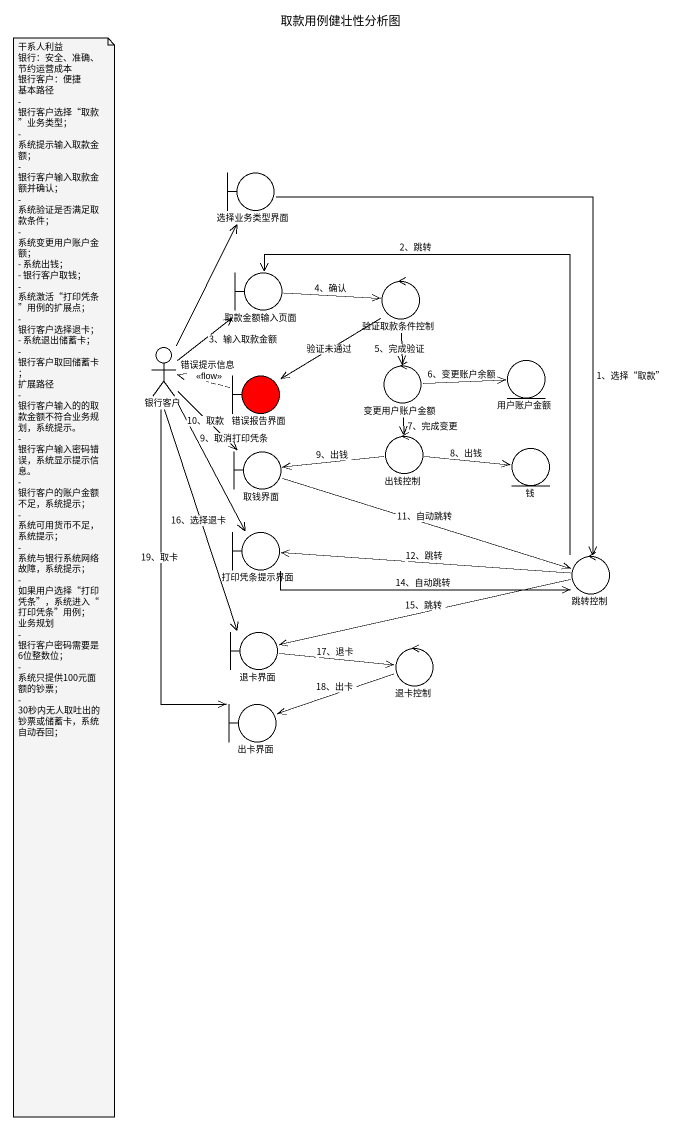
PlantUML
@startuml
title 取款用例健壮性分析图
boundary 选择业务类型界面
boundary 取款金额输入页面
control 验证取款条件控制
actor 银行客户
entity 用户账户金额
boundary 错误报告界面 #FF0000
control 变更用户账户金额
control 出钱控制
boundary 取钱界面
entity 钱
boundary 打印凭条提示界面
control 跳转控制
boundary 退卡界面
control 退卡控制
boundary 出卡界面
选择业务类型界面 --> 跳转控制 : 1、选择“取款”
取款金额输入页面 -right-> 验证取款条件控制 : 4、确认
验证取款条件控制 --> 错误报告界面 : 验证未通过
验证取款条件控制 --> 变更用户账户金额 : 5、完成验证
银行客户 -up-> 选择业务类型界面
银行客户 -up-> 取款金额输入页面 : 3、输入取款金额
银行客户 --> 取钱界面 : 10、取款
银行客户 --> 打印凭条提示界面 : 9、取消打印凭条
银行客户 --> 退卡界面 : 16、选择退卡
银行客户 --> 出卡界面 : 19、取卡
错误报告界面 .left.> 银行客户 : 错误提示信息\n<<flow>>
变更用户账户金额 -right-> 用户账户金额 : 6、变更账户余额
变更用户账户金额 --> 出钱控制 : 7、完成变更
出钱控制 -left-> 取钱界面 : 9、出钱
出钱控制 -right-> 钱 : 8、出钱
取钱界面 -right-> 跳转控制 : 11、自动跳转
打印凭条提示界面 -right-> 跳转控制 : 14、自动跳转
跳转控制 -up-> 取款金额输入页面 : 2、跳转
跳转控制 -left-> 打印凭条提示界面 : 12、跳转
跳转控制 -left-> 退卡界面 : 15、跳转
退卡界面 -right-> 退卡控制 : 17、退卡
退卡控制 -left-> 出卡界面 : 18、出卡
note as N1
  干系人利益
  银行：安全、准确、节约运营成本
  银行客户：便捷
  基本路径
  - 银行客户选择“取款”业务类型；
  - 系统提示输入取款金额；
  - 银行客户输入取款金额并确认；
  - 系统验证是否满足取款条件；
  - 系统变更用户账户金额；
  - 系统出钱；
  - 银行客户取钱；
  - 系统激活“打印凭条”用例的扩展点；
  - 银行客户选择退卡；
  - 系统退出储蓄卡；
  - 银行客户取回储蓄卡；
  扩展路径
  - 银行客户输入的的取款金额不符合业务规划，系统提示。
  - 银行客户输入密码错误，系统显示提示信息。
  - 银行客户的账户金额不足，系统提示；
  - 系统可用货币不足，系统提示；
  - 系统与银行系统网络故障，系统提示；
  - 如果用户选择“打印凭条”，系统进入“打印凭条”用例；
  业务规划
  - 银行客户密码需要是6位整数位；
  - 系统只提供100元面额的钞票；
  - 30秒内无人取吐出的钞票或储蓄卡，系统自动吞回；
end note
@enduml
